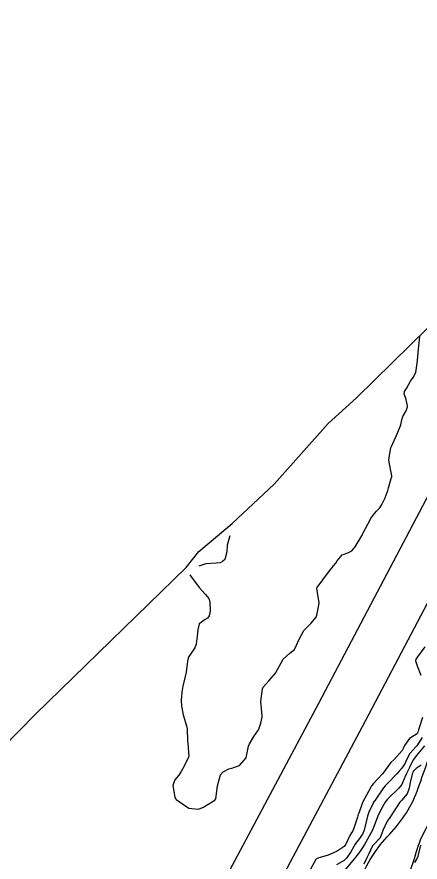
# Model space of a CAD drawing. Header units: metres. Extents: x 307586 to 320046, y 7427249 to 7434250.
# Drawn here: x 315283.4 to 315340.3, y 7432473.9 to 7432593.3 of the extents above; entities that cross this region are included whole.
import ezdxf

# ---------------------------------------------------------------- set-up
doc = ezdxf.new("R2010")
doc.units = ezdxf.units.M
doc.header["$MEASUREMENT"] = 0
for name, color, linetype in [('Area', 45, 'Continuous'), ('Curvas de Nivel 1m', 11, 'Continuous'), ('Hidrografia', 140, 'Continuous'), ('Vias Primárias', 230, 'Continuous')]:
    doc.layers.add(name, color=color, linetype=linetype)

msp = doc.modelspace()

# ---------------------------------------------------------------- linework, layer by layer
at = {"layer": 'Area'}
msp.add_polyline3d([(315267.33, 7432475.8, 729.27), (315286, 7432494.83, 730.02), (315307.27, 7432515.5, 729.08), (315309.05, 7432517.76, 728.88), (315313.78, 7432521.75, 728.93), (315319.68, 7432527.28, 728.91), (315327.31, 7432535.85, 729.21), (315331.32, 7432539.45, 728.96), (315341.38, 7432549.35, 730.58)], dxfattribs=at)
at = {"layer": 'Curvas de Nivel 1m', "flags": 128}
for points, elevation in [([(315307.81, 7432514.49), (315308.04, 7432514.15), (315309.13, 7432512.71), (315310.01, 7432511.72), (315310.46, 7432511.15), (315310.64, 7432510.69), (315310.69, 7432509.39), (315310.51, 7432508.69), (315310.29, 7432508.38), (315309.97, 7432508.15), (315309.13, 7432507.54), (315308.92, 7432506.71), (315308.84, 7432505.81), (315308.7, 7432504.71), (315308.49, 7432504.15), (315307.91, 7432503.3), (315307.67, 7432502.96), (315307.57, 7432502.73), (315307.46, 7432502.29), (315307.27, 7432500.73), (315307.1, 7432499.96), (315306.79, 7432498.74), (315306.66, 7432497.92), (315306.57, 7432496.73), (315306.62, 7432495.94), (315306.88, 7432494.73), (315307.33, 7432493.18), (315307.42, 7432492.72), (315307.48, 7432491.01), (315307.5, 7432490.72), (315307.64, 7432488.83), (315307.62, 7432488.72), (315307, 7432487.45), (315306.59, 7432486.73), (315306.23, 7432486.21), (315305.7, 7432485.52), (315305.42, 7432484.74), (315305.67, 7432483.07), (315305.87, 7432482.74), (315307.65, 7432481.52), (315308.96, 7432481.4), (315309.65, 7432481.63), (315311.35, 7432482.67), (315311.47, 7432482.87), (315311.69, 7432484.67), (315312.14, 7432486.23), (315312.49, 7432486.66), (315313.31, 7432487.07), (315313.72, 7432487.17), (315314.79, 7432487.57), (315315.74, 7432488.62), (315316.08, 7432490.3), (315316.2, 7432490.62), (315316.83, 7432491.66), (315317.47, 7432492.6), (315317.57, 7432492.81), (315317.8, 7432493.55), (315318.02, 7432494.39), (315318.02, 7432494.6), (315317.83, 7432496.6), (315318.07, 7432498.39), (315318.16, 7432498.6), (315318.94, 7432499.52), (315319.88, 7432500.58), (315320.96, 7432502.56), (315321.92, 7432503.41), (315322.55, 7432503.92), (315322.86, 7432504.54), (315323.18, 7432505.3), (315323.84, 7432506.53), (315323.88, 7432506.6), (315323.96, 7432506.71), (315324.87, 7432507.62), (315325.61, 7432508.51), (315325.73, 7432508.77), (315326, 7432510.21), (315326.03, 7432510.51), (315326.01, 7432510.84), (315325.72, 7432512.51), (315325.79, 7432512.75), (315326.04, 7432513.06), (315327.09, 7432514.49), (315328.07, 7432515.75), (315328.4, 7432516.15), (315328.61, 7432516.47), (315329.28, 7432517.28), (315330.09, 7432517.6), (315330.65, 7432517.89), (315331.15, 7432518.44), (315332.12, 7432520.08), (315332.23, 7432520.32), (315332.27, 7432520.43), (315332.92, 7432521.65), (315333.33, 7432522.42), (315333.66, 7432522.91), (315334.16, 7432523.45), (315334.61, 7432523.96), (315334.91, 7432524.4), (315335.34, 7432525.24), (315335.75, 7432526.39), (315335.84, 7432526.75), (315336.22, 7432528.1), (315336.29, 7432528.32), (315336.3, 7432528.39), (315336.3, 7432528.47), (315336.23, 7432528.91), (315335.91, 7432530.39), (315335.88, 7432530.77), (315336.19, 7432532.39), (315336.28, 7432532.62), (315337.08, 7432534.38), (315337.58, 7432535.65), (315337.72, 7432536.37), (315337.85, 7432536.84), (315338.33, 7432537.62), (315338.52, 7432538.18), (315338.52, 7432538.36), (315338.35, 7432539.24), (315338.05, 7432540.05), (315338.1, 7432540.36), (315338.21, 7432540.52), (315338.37, 7432540.79), (315338.92, 7432541.82), (315339.3, 7432542.35), (315339.68, 7432543.07), (315339.9, 7432544.35), (315339.95, 7432544.81), (315340.09, 7432546.34), (315340.25, 7432548.13)], 729), ([(315313.45, 7432519.99), (315313.06, 7432518.66), (315313.01, 7432517.74), (315312.75, 7432516.66), (315312.4, 7432516.34), (315312.07, 7432516.19), (315311.51, 7432516.12), (315310.07, 7432516.03), (315309.06, 7432515.71)], 729), ([(315340.98, 7432504.32), (315339.92, 7432502.89), (315339.69, 7432502.57), (315339.67, 7432502.34), (315339.9, 7432501.64), (315340.38, 7432500.33)], 729), ([(315340.63, 7432494.33), (315340.07, 7432492.61), (315340.02, 7432492.34), (315339.95, 7432492.17), (315339.79, 7432491.99), (315338.78, 7432491.35), (315338.08, 7432490.36), (315337.98, 7432490.14), (315337.76, 7432489.66), (315336.58, 7432488.38), (315336.16, 7432487.97), (315335.73, 7432487.43), (315335.32, 7432486.8), (315335.01, 7432486.4), (315334.38, 7432485.73), (315333.7, 7432485.01), (315333.44, 7432484.67), (315333.29, 7432484.41), (315332.72, 7432483.39), (315332.22, 7432482.42), (315332.07, 7432482.03), (315331.65, 7432480.84), (315331.53, 7432480.55), (315331.5, 7432480.43), (315331.47, 7432480.26), (315330.86, 7432478.44), (315330.4, 7432477.66), (315329.81, 7432476.46), (315329.59, 7432476.14), (315328.59, 7432475.47), (315327.58, 7432474.99), (315327.2, 7432474.86), (315326.02, 7432474.5), (315325.69, 7432474.38), (315325.57, 7432474.28), (315324.58, 7432472.51)], 729), ([(315340.58, 7432491.53), (315339.84, 7432490.34), (315339.76, 7432490.26), (315338.84, 7432489.27), (315338.39, 7432488.35), (315338.19, 7432487.9), (315337.73, 7432487.18), (315337.34, 7432486.75), (315337, 7432486.37), (315335.7, 7432485), (315335.38, 7432484.7), (315335.13, 7432484.4), (315333.94, 7432482.67), (315333.75, 7432482.41), (315333.72, 7432482.36), (315333.67, 7432482.26), (315333.07, 7432480.99), (315332.86, 7432480.42), (315332.63, 7432479.43), (315332.41, 7432478.42), (315332.18, 7432477.86), (315331.6, 7432477.07), (315331.31, 7432476.72), (315331.13, 7432476.44), (315330.51, 7432475.37), (315329.89, 7432474.46), (315329.57, 7432474.15), (315328.51, 7432473.53)], 728), ([(315340.93, 7432490.32), (315339.75, 7432488.93), (315339.49, 7432488.6), (315339.33, 7432488.34), (315338.78, 7432487.3), (315338.33, 7432486.35), (315338.16, 7432485.9), (315337.7, 7432484.89), (315337.29, 7432484.37), (315335.68, 7432482.82), (315335.35, 7432482.38), (315334.75, 7432481.3), (315334.33, 7432480.4), (315333.62, 7432478.58), (315333.59, 7432478.45), (315333.57, 7432478.41), (315332.88, 7432477.14), (315332.47, 7432476.42), (315332.14, 7432475.87), (315331.58, 7432475.12), (315331.04, 7432474.44), (315329.56, 7432472.67)], 727), ([(315340.43, 7432487.63), (315339.73, 7432487.15), (315339.34, 7432486.72), (315339.19, 7432486.35), (315338.9, 7432485.15), (315338.74, 7432484.35), (315338.49, 7432483.54), (315337.68, 7432482.62), (315337.42, 7432482.36), (315336.71, 7432481.32), (315336.11, 7432480.38), (315335.92, 7432480.1), (315335.64, 7432479.71), (315335.06, 7432478.39), (315334.64, 7432477.37), (315333.75, 7432476.41), (315333.59, 7432476.2), (315333, 7432475), (315332.74, 7432474.42), (315332.34, 7432473.65)], 726), ([(315339.57, 7432473.88), (315339.84, 7432474.34), (315340.01, 7432474.76), (315340.39, 7432476.33)], 726)]:
    msp.add_lwpolyline(points, dxfattribs=dict(at, elevation=elevation))
at = {"layer": 'Hidrografia'}
for points in [[(315331.73, 7432471.17, -0.100878), (315335.99, 7432477.84, 0.107405), (315340.04, 7432484.38, 0.003785), (315342.79, 7432492.32, -0.175172)], [(315343.41, 7432481.75, 0.120479), (315339.7, 7432475.22, -0.083971), (315334.72, 7432464.77, 0.045359)]]:
    msp.add_lwpolyline(points, format="xyb", dxfattribs=at)
at = {"layer": 'Vias Primárias'}
for points in [[(315385.19, 7432593.25), (315356.46, 7432539.2), (315332.14, 7432493.02), (315303.93, 7432440.03), (315280.79, 7432396.39), (315262.19, 7432361.18), (315241.5, 7432322.07), (315231.6, 7432302.36), (315226.07, 7432293.31), (315220.71, 7432284.84), (315212.73, 7432273.34), (315202.02, 7432259.45), (315192.31, 7432247.82)], [(315385.19, 7432593.25), (315356.46, 7432539.2), (315332.14, 7432493.02), (315303.93, 7432440.03), (315280.79, 7432396.39), (315262.19, 7432361.18), (315241.5, 7432322.07), (315231.6, 7432302.36), (315226.07, 7432293.31), (315220.71, 7432284.84), (315212.73, 7432273.34), (315202.02, 7432259.45), (315192.31, 7432247.82)], [(315367.85, 7432575.54), (315350.27, 7432542.48), (315325.96, 7432496.3), (315297.75, 7432443.32), (315274.6, 7432399.66), (315256, 7432364.45), (315235.28, 7432325.28), (315225.48, 7432305.76), (315220.13, 7432297), (315214.87, 7432288.71), (315207.08, 7432277.47), (315196.56, 7432263.83)], [(315367.85, 7432575.54), (315350.27, 7432542.48), (315325.96, 7432496.3), (315297.75, 7432443.32), (315274.6, 7432399.66), (315256, 7432364.45), (315235.28, 7432325.28), (315225.48, 7432305.76), (315220.13, 7432297), (315214.87, 7432288.71), (315207.08, 7432277.47), (315196.56, 7432263.83)]]:
    msp.add_lwpolyline(points, dxfattribs=at)

doc.saveas('drawing.dxf')
